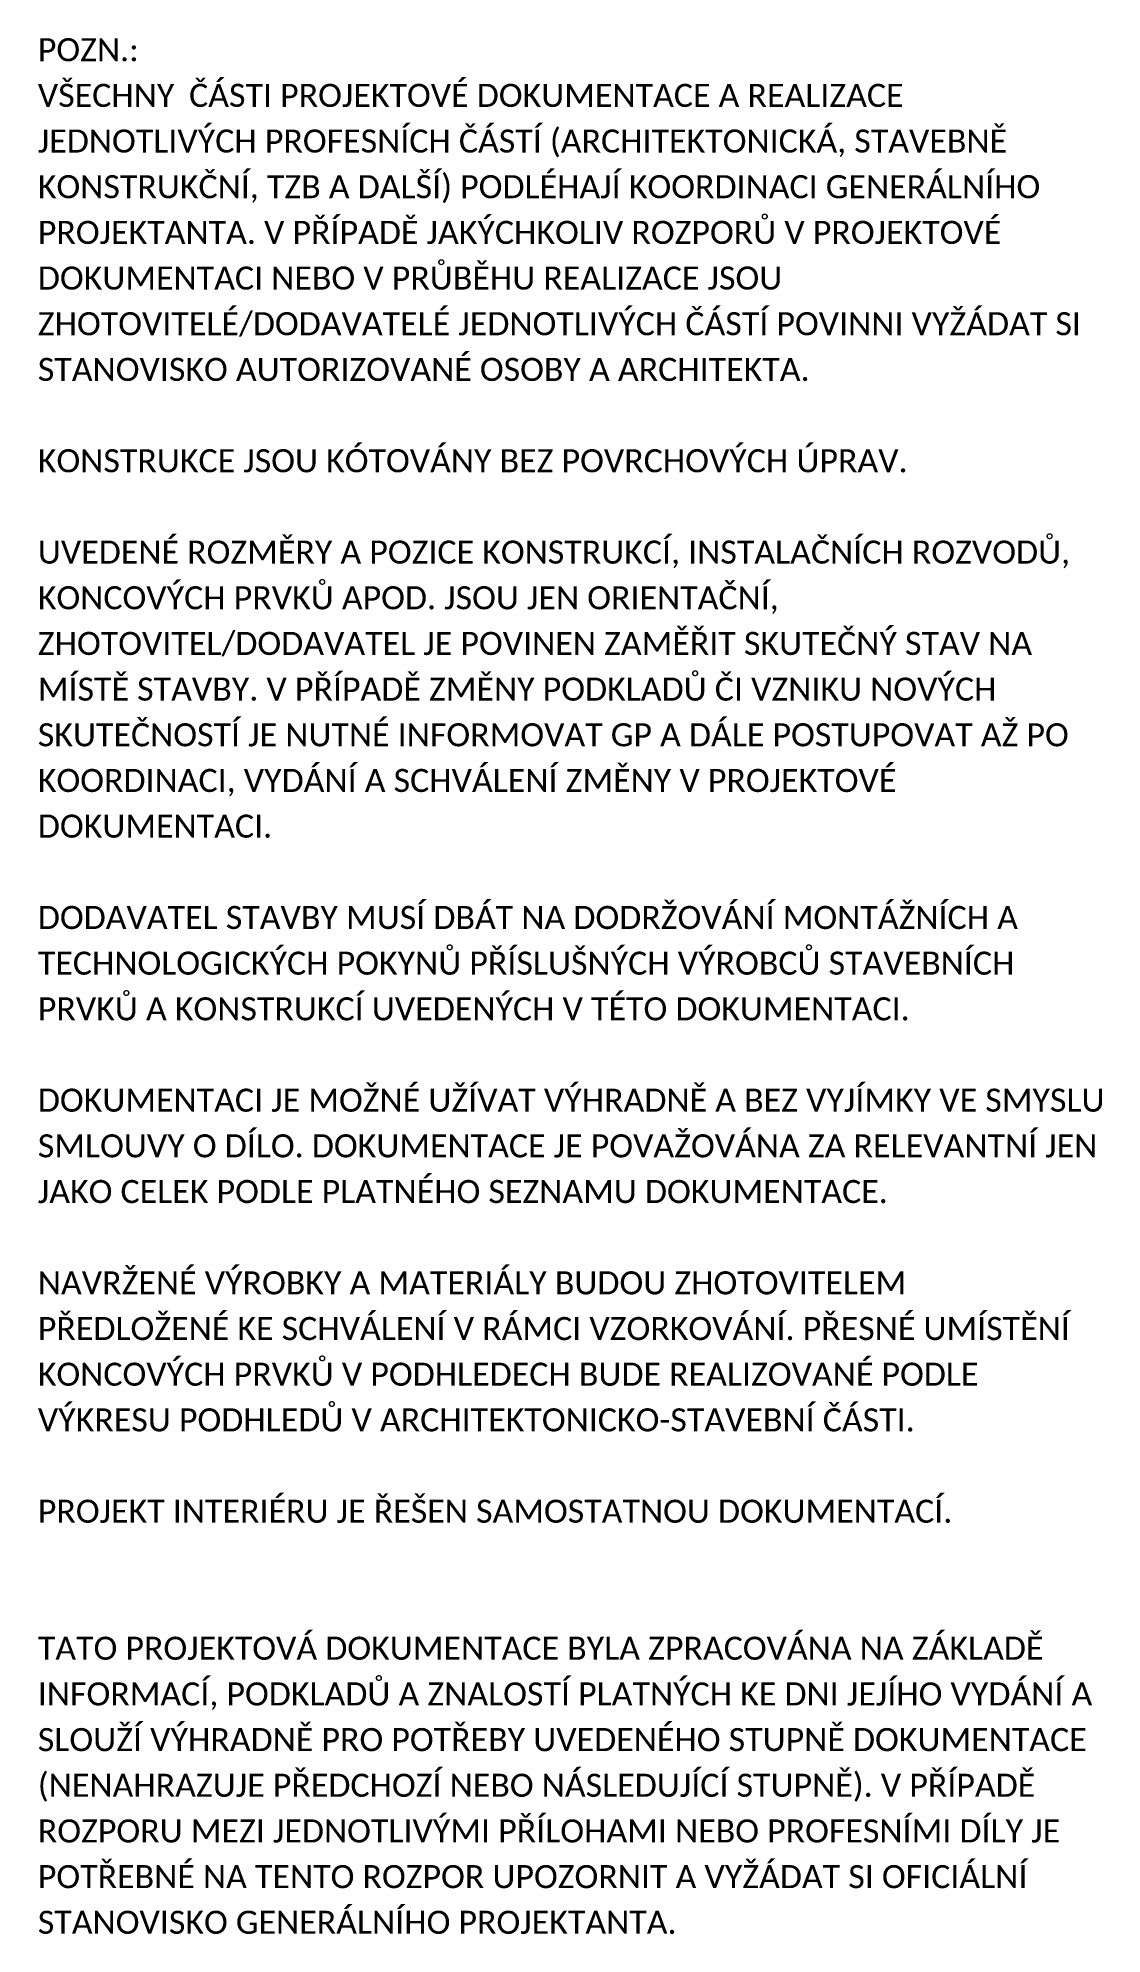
# Model space of a CAD drawing. Header units: millimetres. Extents: x -8143 to 29312, y -1655 to 58543.
# Drawn here: x 25845 to 29312, y -1655 to 4524 of the extents above.
import ezdxf

# ---------------------------------------------------------------- set-up
doc = ezdxf.new("R2010")
doc.units = ezdxf.units.MM
doc.layers.add('G-____-____-TEXT', color=9, linetype='Continuous', lineweight=5)
doc.styles.add('Calibri_1', font='calibri.ttf', dxfattribs={"height": 75})

msp = doc.modelspace()

# ---------------------------------------------------------------- texts
at = {"layer": 'G-____-____-TEXT', "color": 7, "lineweight": 9, "char_height": 75, "attachment_point": 1, "style": 'Calibri_1'}
for s, insert, width in [('POZN.: ', (25844.9, 4523.2), 448.945), ('VŠECHNY ', (25844.9, 4374.4), 597.257), ('ČÁSTI PROJEKTOVÉ DOKUMENTACE A REALIZACE ', (26337.7, 4374.4), 2978.269), ('JEDNOTLIVÝCH PROFESNÍCH ČÁSTÍ (ARCHITEKTONICKÁ, STAVEBNĚ ', (25844.9, 4225.6), 4028.48), ('KONSTRUKČNÍ, TZB A DALŠÍ) PODLÉHAJÍ KOORDINACI GENERÁLNÍHO ', (25844.9, 4076.8), 4164.767), ('PROJEKTANTA. V\xa0PŘÍPADĚ JAKÝCHKOLIV ROZPORŮ V\xa0PROJEKTOVÉ ', (25844.9, 3927.9), 4004.429), ('DOKUMENTACI NEBO V\xa0PRŮBĚHU REALIZACE JSOU ', (25844.9, 3779.1), 3106.539), ('ZHOTOVITELÉ/DODAVATELÉ JEDNOTLIVÝCH ČÁSTÍ POVINNI VYŽÁDAT SI ', (25844.9, 3630.3), 4337.129), ('STANOVISKO AUTORIZOVANÉ OSOBY A ARCHITEKTA.', (25844.9, 3481.4), 3178.691), ('KONSTRUKCE JSOU KÓTOVÁNY BEZ POVRCHOVÝCH ÚPRAV. ', (25844.9, 3183.8), 3627.636), ('UVEDENÉ ROZMĚRY A POZICE KONSTRUKCÍ, INSTALAČNÍCH ROZVODŮ, ', (25844.9, 2886.1), 4293.037), ('KONCOVÝCH PRVKŮ APOD. JSOU JEN ORIENTAČNÍ, ', (25844.9, 2737.3), 3094.514), ('ZHOTOVITEL/DODAVATEL JE POVINEN ZAMĚŘIT SKUTEČNÝ STAV NA ', (25844.9, 2588.5), 4132.699), ('MÍSTĚ STAVBY. V PŘÍPADĚ ZMĚNY PODKLADŮ ČI VZNIKU NOVÝCH ', (25844.9, 2439.6), 3980.378), ('SKUTEČNOSTÍ JE NUTNÉ INFORMOVAT GP A DÁLE POSTUPOVAT AŽ PO ', (25844.9, 2290.8), 4285.02), ('KOORDINACI, VYDÁNÍ A SCHVÁLENÍ ZMĚNY V PROJEKTOVÉ ', (25844.9, 2142), 3571.518), ('DOKUMENTACI. ', (25844.9, 1993.2), 1002.109), ('DODAVATEL STAVBY MUSÍ DBÁT NA DODRŽOVÁNÍ MONTÁŽNÍCH A ', (25844.9, 1695.5), 4072.573), ('TECHNOLOGICKÝCH POKYNŮ PŘÍSLUŠNÝCH VÝROBCŮ STAVEBNÍCH ', (25844.9, 1546.7), 4072.573), ('PRVKŮ A KONSTRUKCÍ UVEDENÝCH V TÉTO DOKUMENTACI.', (25844.9, 1397.8), 3599.577), ('DOKUMENTACI JE MOŽNÉ UŽÍVAT VÝHRADNĚ A BEZ VYJÍMKY VE SMYSLU ', (25844.9, 1100.2), 4401.264), ('SMLOUVY O DÍLO. DOKUMENTACE JE POVAŽOVÁNA ZA RELEVANTNÍ JEN ', (25844.9, 951.4), 4401.264), ('JAKO CELEK PODLE PLATNÉHO SEZNAMU DOKUMENTACE.', (25844.9, 802.5), 3515.4), ('NAVRŽENÉ VÝROBKY A MATERIÁLY BUDOU ZHOTOVITELEM ', (25844.9, 504.9), 3615.611), ('PŘEDLOŽENÉ KE SCHVÁLENÍ V RÁMCI VZORKOVÁNÍ. PŘESNÉ UMÍSTĚNÍ ', (25844.9, 356), 4285.02), ('KONCOVÝCH PRVKŮ V PODHLEDECH BUDE REALIZOVANÉ PODLE ', (25844.9, 207.2), 3924.26), ('VÝKRESU PODHLEDŮ V ARCHITEKTONICKO-STAVEBNÍ ČÁSTI. ', (25844.9, 58.4), 3647.678), ('PROJEKT INTERIÉRU JE ŘEŠEN SAMOSTATNOU DOKUMENTACÍ.', (25844.9, -239.3), 3775.948), ('TATO PROJEKTOVÁ DOKUMENTACE BYLA ZPRACOVÁNA NA ZÁKLADĚ ', (25844.9, -685.7), 4176.792), ('INFORMACÍ, PODKLADŮ A ZNALOSTÍ PLATNÝCH KE DNI JEJÍHO VYDÁNÍ A ', (25844.9, -834.6), 4377.214), ('SLOUŽÍ VÝHRADNĚ PRO POTŘEBY UVEDENÉHO STUPNĚ DOKUMENTACE ', (25844.9, -983.4), 4369.197), ('(NENAHRAZUJE PŘEDCHOZÍ NEBO NÁSLEDUJÍCÍ STUPNĚ). V PŘÍPADĚ ', (25844.9, -1132.2), 4140.716), ('ROZPORU MEZI JEDNOTLIVÝMI PŘÍLOHAMI NEBO PROFESNÍMI DÍLY JE ', (25844.9, -1281.1), 4256.961), ('POTŘEBNÉ NA TENTO ROZPOR UPOZORNIT A VYŽÁDAT SI OFICIÁLNÍ ', (25844.9, -1429.9), 4108.648), ('STANOVISKO GENERÁLNÍHO PROJEKTANTA.', (25844.9, -1578.7), 2633.543)]:
    msp.add_mtext(s, dxfattribs=dict(at, insert=insert, width=width))

doc.saveas('drawing.dxf')
